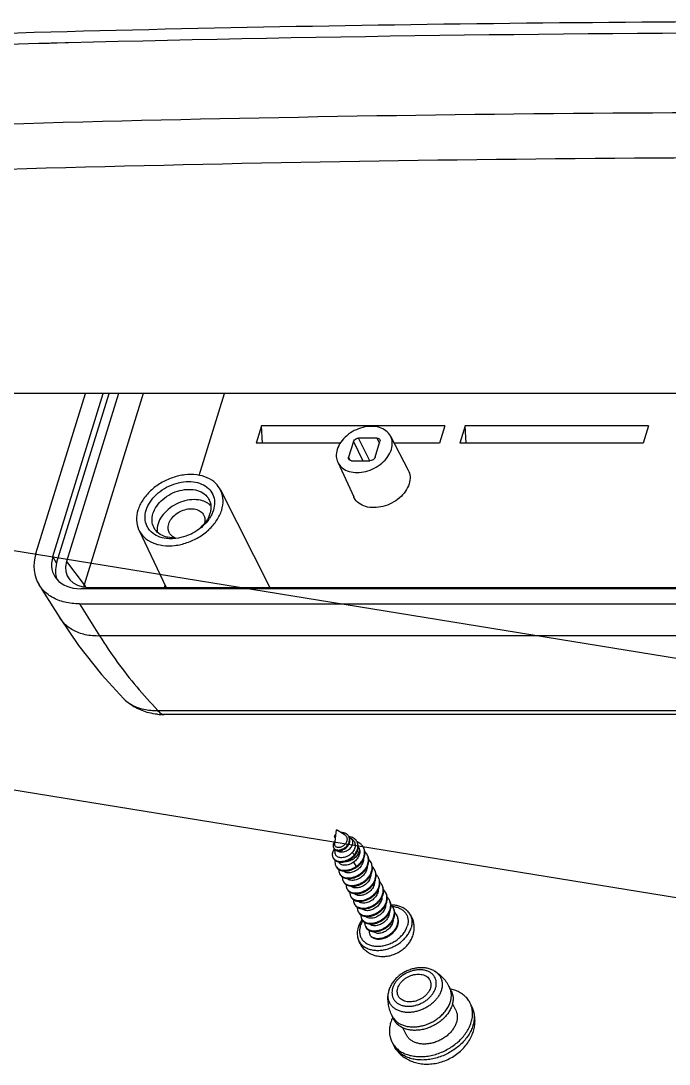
# Model space of a CAD drawing. Extents: x 3002 to 3805, y -1490 to -963.
# Drawn here: x 3060.1 to 3118.7, y -1490 to -1395.7 of the extents above; entities that cross this region are included whole.
import ezdxf

# ---------------------------------------------------------------- set-up
doc = ezdxf.new("R2010")
doc.units = 0
doc.header["$LTSCALE"] = 30.734
doc.layers.get('0').update_dxf_attribs({"linetype": 'CONTINUOUS'})
doc.layers.add('3_ALL_AXES', color=7, linetype='CONTINUOUS')
doc.layers.add('6', color=7, linetype='CONTINUOUS')
doc.layers.add('dim', color=3, linetype='CONTINUOUS', lineweight=9)
doc.styles.get("Standard").update_dxf_attribs({"font": 'txt', "width": 0.8})
doc.dimstyles.get("Standard").update_dxf_attribs({"dimtxt": 0.15625, "dimasz": 0.1875, "dimexe": 0.18, "dimexo": 0.0625, "dimgap": 0.09, "dimtad": 0, "dimtih": 1, "dimtoh": 1, "dimdsep": 46, "dimtxsty": 'Standard', "dimcen": 0.09, "dimadec": 0, "dimazin": 0, "dimtp": 0.01, "dimtm": 0.01, "dimtfac": 1, "dimtofl": 0, "dimtmove": 0, "dimatfit": 3, "dimfxl": 1, "dimtolj": 1, "dimarcsym": 0})

msp = doc.modelspace()

# ---------------------------------------------------------------- linework, layer by layer
at = {"color": 7, "linetype": 'Continuous'}
for p, q in [((3062.766, -1397.715), (3062.631, -1397.719)), ((3063.346, -1397.7), (3062.766, -1397.715)), ((3064.073, -1397.681), (3063.346, -1397.7)), ((3064.385, -1397.673), (3064.073, -1397.681)), ((3229.57, -1429.357), (3056.029, -1429.357)), ((3088.56, -1469.332), (3088.415, -1469.402)), ((3088.415, -1469.402), (3088.449, -1469.472)), ((3088.449, -1469.472), (3088.538, -1469.501)), ((3089.771, -1469.484), (3089.736, -1469.414)), ((3088.339, -1470.404), (3088.374, -1470.474)), ((3090.031, -1470.863), (3090.231, -1471.069)), ((3088.294, -1471.289), (3088.328, -1471.359)), ((3090.163, -1471.734), (3090.39, -1472.12)), ((3090.231, -1471.069), (3090.265, -1471.139)), ((3088.543, -1472.049), (3088.578, -1472.119)), ((3088.879, -1472.733), (3088.913, -1472.803)), ((3090.39, -1472.12), (3090.425, -1472.19)), ((3089.215, -1473.417), (3089.249, -1473.487)), ((3089.55, -1474.1), (3089.584, -1474.17)), ((3089.886, -1474.784), (3089.92, -1474.854)), ((3090.221, -1475.468), (3090.255, -1475.538)), ((3090.557, -1476.152), (3090.591, -1476.222)), ((3090.892, -1476.835), (3090.927, -1476.905)), ((3091.228, -1477.519), (3091.262, -1477.589)), ((3099.004, -1483.378), (3098.852, -1483.068)), ((3099.408, -1485.109), (3099.107, -1484.496)), ((3100.876, -1484.831), (3100.732, -1484.517)), ((3093.798, -1485.934), (3093.645, -1485.623)), ((3094.919, -1487.311), (3094.621, -1486.705)), ((3093.801, -1488.303), (3093.641, -1487.996))]:
    msp.add_line(p, q, dxfattribs=at)
for centre, radius, start, end in [((3135.219, -4166.417), 2769.649, 89.983931, 91.465504), ((3133.714, -4100.567), 2703.782, 91.506493, 91.821895), ((3089.547, -1470.669), 1.286, 81.49501, 81.99094), ((3089.222, -1469.666), 0.573, 19.48513, 26.14623), ((3089.549, -1470.661), 1.277, 80.83077, 81.49519), ((3089.211, -1469.671), 0.585, 18.45919, 19.51208), ((3089.572, -1470.018), 0.561, 57.09451, 59.69395), ((3089.997, -1471.125), 1.329, 68.81039, 69.00514), ((3089.998, -1471.122), 1.326, 68.63693, 68.81038), ((3089.749, -1470.251), 0.811, 20.63259, 26.12429), ((3090.007, -1471.099), 1.301, 65.90739, 68.64498), ((3090.086, -1470.607), 0.58, 18.43051, 26.1056), ((3090.202, -1470.824), 0.96, 21.48565, 26.12378), ((3088.786, -1471.048), 0.548, 206.09182, 214.10364), ((3090.532, -1471.497), 0.972, 21.53967, 26.11604), ((3090.879, -1472.176), 0.959, 21.52962, 26.14331), ((3089.097, -1471.778), 0.616, 206.09832, 212.48306), ((3089.092, -1471.781), 0.611, 212.49552, 213.24659), ((3089.426, -1472.465), 0.609, 206.11107, 213.34394), ((3091.211, -1472.862), 0.964, 21.90747, 26.15873), ((3091.215, -1472.86), 0.958, 21.55709, 21.90292), ((3089.774, -1473.142), 0.623, 206.19793, 213.32084), ((3091.538, -1473.549), 0.972, 21.54799, 26.13218), ((3091.875, -1474.232), 0.971, 21.53694, 26.11561), ((3090.11, -1473.825), 0.624, 206.15457, 213.29583), ((3090.107, -1473.827), 0.62, 213.29703, 216.12524), ((3090.437, -1474.514), 0.614, 206.09124, 211.49099), ((3092.222, -1474.911), 0.958, 21.53793, 26.15078), ((3090.435, -1474.515), 0.611, 211.50316, 213.258), ((3090.769, -1475.199), 0.61, 206.12708, 213.35902), ((3092.552, -1475.597), 0.965, 21.48269, 26.1573), ((3091.118, -1475.875), 0.626, 206.20115, 213.30043), ((3091.152, -1475.946), 0.625, 206.19911, 212.68503), ((3091.121, -1475.874), 0.629, 213.28846, 219.73295), ((3091.156, -1475.943), 0.629, 212.67436, 219.73248), ((3091.141, -1475.856), 0.655, 219.7811, 226.10243), ((3092.881, -1476.284), 0.972, 21.54798, 26.1343), ((3093.216, -1476.967), 0.972, 21.54022, 26.11648), ((3091.452, -1476.561), 0.624, 206.15264, 213.29651), ((3091.449, -1476.563), 0.62, 213.2982, 216.00523), ((3091.781, -1477.248), 0.615, 206.09652, 212.24044), ((3091.777, -1477.251), 0.611, 212.25273, 213.24929), ((3096.655, -1482.944), 1.607, 53.03854, 58.98865), ((3098.846, -1485.383), 2.075, 16.58192, 24.67288), ((3099.02, -1485.685), 2.043, 23.25342, 24.69326), ((3095.016, -1484.949), 1.528, 206.17754, 218.89544), ((3095.481, -1487.034), 2.077, 207.59918, 215.69091), ((3095.488, -1487.029), 2.085, 215.68418, 216.07129), ((3095.629, -1487.348), 2.062, 207.5937, 210.33997)]:
    msp.add_arc(centre, radius, start, end, dxfattribs=at)
for points, start_tangent, end_tangent in [([(3047.964, -1397.104), (3095.336, -1396.008), (3143.133, -1395.726), (3191.325, -1396.257)], (0.999493, 0.031839), (0.999812, -0.01938)), ([(3047.943, -1405.328), (3104.673, -1404.089), (3161.977, -1404.089), (3219.799, -1405.328)], (0.999458, 0.032909), (0.999488, -0.031981)), ([(3219.816, -1409.44), (3162.076, -1408.202), (3104.856, -1408.202), (3048.209, -1409.44)], (-0.999488, 0.031983), (-0.999458, -0.032912)), ([(3089.736, -1469.414), (3089.673, -1469.313), (3089.579, -1469.218), (3089.467, -1469.143), (3089.34, -1469.092), (3089.204, -1469.063), (3089.066, -1469.055), (3089.042, -1469.056)], (-0.440714, 0.897647), (-0.998747, -0.05004)), ([(3088.494, -1469.819), (3088.428, -1469.9), (3088.348, -1470.039), (3088.308, -1470.176), (3088.308, -1470.304), (3088.339, -1470.404)], (-0.669872, -0.742477), (0.439771, -0.89811)), ([(3088.381, -1470.469), (3088.419, -1470.509), (3088.522, -1470.577), (3088.65, -1470.617), (3088.796, -1470.627), (3088.953, -1470.608), (3089.113, -1470.56), (3089.269, -1470.485), (3089.414, -1470.386), (3089.543, -1470.267), (3089.649, -1470.133), (3089.728, -1469.99), (3089.778, -1469.842), (3089.796, -1469.695), (3089.784, -1469.555), (3089.766, -1469.485)], (0.629206, -0.777239), (-0.316635, 0.948547)), ([(3088.575, -1469.212), (3088.508, -1469.268), (3088.45, -1469.335), (3088.415, -1469.402)], (-0.811706, -0.584067), (-0.349378, -0.936982)), ([(3088.433, -1470.559), (3088.453, -1470.579), (3088.556, -1470.647), (3088.684, -1470.687), (3088.83, -1470.697), (3088.987, -1470.678), (3089.147, -1470.63), (3089.303, -1470.555), (3089.449, -1470.456), (3089.577, -1470.337), (3089.683, -1470.203), (3089.762, -1470.06), (3089.812, -1469.912), (3089.831, -1469.765), (3089.818, -1469.625), (3089.776, -1469.496), (3089.771, -1469.484)], (0.68549, -0.728082), (-0.440714, 0.897647)), ([(3089.573, -1469.672), (3089.554, -1469.805), (3089.502, -1469.939), (3089.423, -1470.065), (3089.323, -1470.175), (3089.204, -1470.269), (3089.072, -1470.341), (3088.939, -1470.386), (3088.811, -1470.404), (3088.694, -1470.394), (3088.594, -1470.358), (3088.519, -1470.298), (3088.472, -1470.217), (3088.459, -1470.121), (3088.462, -1470.09)], (-0.032291, -0.999479), (0.129191, 0.99162)), ([(3088.622, -1470.672), (3088.673, -1470.707), (3088.816, -1470.771), (3088.981, -1470.803), (3089.161, -1470.801), (3089.346, -1470.765), (3089.528, -1470.697), (3089.696, -1470.6), (3089.844, -1470.48), (3089.962, -1470.342), (3090.046, -1470.193), (3090.092, -1470.041), (3090.096, -1469.893), (3090.06, -1469.756), (3089.983, -1469.637)], (0.788293, -0.6153), (-0.661343, 0.750083)), ([(3089.325, -1469.223), (3089.376, -1469.257), (3089.461, -1469.337), (3089.525, -1469.436), (3089.563, -1469.55), (3089.573, -1469.672)], (0.863194, -0.504872), (-0.032291, -0.999479)), ([(3090.478, -1469.894), (3090.441, -1469.826), (3090.315, -1469.67), (3090.154, -1469.545), (3089.963, -1469.454), (3089.752, -1469.4)], (-0.440366, 0.897818), (-0.987221, 0.159358)), ([(3089.983, -1469.637), (3089.877, -1469.547)], (-0.661343, 0.750083), (-0.839536, 0.543303)), ([(3090.023, -1469.644), (3090.085, -1469.696), (3090.195, -1469.827), (3090.269, -1469.981), (3090.302, -1470.152), (3090.294, -1470.333), (3090.244, -1470.516), (3090.155, -1470.696), (3090.031, -1470.863)], (0.80166, -0.59778), (-0.660444, -0.750875)), ([(3090.231, -1471.069), (3090.381, -1470.864), (3090.488, -1470.648), (3090.549, -1470.428), (3090.561, -1470.212), (3090.524, -1470.009), (3090.508, -1469.965)], (0.655401, 0.755281), (-0.352403, 0.935848)), ([(3090.596, -1470.352), (3090.595, -1470.282), (3090.558, -1470.079), (3090.512, -1469.964)], (0.015333, 0.999882), (-0.440366, 0.897818)), ([(3091.064, -1470.401), (3091.026, -1470.331), (3090.884, -1470.148), (3090.699, -1469.998), (3090.538, -1469.911)], (-0.440344, 0.897829), (-0.912828, 0.408345)), ([(3088.409, -1470.526), (3088.364, -1470.596), (3088.276, -1470.789), (3088.237, -1470.979), (3088.248, -1471.157), (3088.294, -1471.289)], (-0.56533, -0.824865), (0.439895, -0.898049)), ([(3088.339, -1470.404), (3088.346, -1470.417), (3088.381, -1470.469)], (0.439771, -0.89811), (0.629206, -0.777239)), ([(3088.374, -1470.474), (3088.38, -1470.487), (3088.433, -1470.559)], (0.439771, -0.89811), (0.68549, -0.728082)), ([(3090.031, -1470.863), (3089.875, -1471.013), (3089.696, -1471.14), (3089.501, -1471.237), (3089.304, -1471.299), (3089.11, -1471.326), (3088.927, -1471.316), (3088.766, -1471.269), (3088.638, -1471.191), (3088.546, -1471.085), (3088.503, -1470.984)], (-0.660444, -0.750875), (-0.273157, 0.961969)), ([(3090.636, -1470.424), (3090.646, -1470.457), (3090.667, -1470.623), (3090.644, -1470.798), (3090.577, -1470.975), (3090.47, -1471.146), (3090.326, -1471.304), (3090.153, -1471.443), (3089.957, -1471.555), (3089.747, -1471.637), (3089.532, -1471.686), (3089.32, -1471.698), (3089.3, -1471.697)], (0.316216, -0.948687), (-0.998956, 0.045679)), ([(3090.641, -1470.422), (3090.678, -1470.51), (3090.716, -1470.688), (3090.714, -1470.875), (3090.671, -1471.065), (3090.591, -1471.253), (3090.476, -1471.431), (3090.331, -1471.593), (3090.163, -1471.734)], (0.440501, -0.897752), (-0.810262, -0.586067)), ([(3090.265, -1471.139), (3090.415, -1470.934), (3090.523, -1470.718), (3090.583, -1470.497), (3090.596, -1470.352)], (0.655401, 0.755281), (0.015333, 0.999882)), ([(3090.39, -1472.12), (3090.618, -1471.941), (3090.816, -1471.733), (3090.974, -1471.504), (3091.087, -1471.262), (3091.151, -1471.015), (3091.162, -1470.772), (3091.12, -1470.542), (3091.095, -1470.472)], (0.826793, 0.562507), (-0.36629, 0.930501)), ([(3090.425, -1472.19), (3090.653, -1472.01), (3090.85, -1471.803), (3091.008, -1471.574), (3091.122, -1471.332), (3091.185, -1471.085), (3091.196, -1470.842), (3091.154, -1470.612), (3091.098, -1470.471)], (0.826793, 0.562507), (-0.440344, 0.897829)), ([(3091.404, -1471.069), (3091.379, -1471.021), (3091.237, -1470.828), (3091.19, -1470.781)], (-0.440255, 0.897873), (-0.731118, 0.682251)), ([(3088.328, -1471.359), (3088.343, -1471.387), (3088.448, -1471.521), (3088.594, -1471.625), (3088.774, -1471.694), (3088.835, -1471.707)], (0.439895, -0.898049), (0.982629, -0.18558)), ([(3088.332, -1471.355), (3088.414, -1471.451), (3088.56, -1471.555), (3088.74, -1471.624), (3088.946, -1471.654), (3089.17, -1471.646), (3089.402, -1471.598), (3089.633, -1471.512), (3089.853, -1471.393), (3090.055, -1471.243), (3090.231, -1471.069)], (0.56025, -0.828324), (0.655401, 0.755281)), ([(3088.505, -1471.563), (3088.479, -1471.74), (3088.501, -1471.935), (3088.543, -1472.049)], (-0.248724, -0.968575), (0.440073, -0.897962)), ([(3090.163, -1471.734), (3089.97, -1471.853), (3089.764, -1471.941), (3089.56, -1471.992), (3089.368, -1472.007), (3089.192, -1471.987), (3089.039, -1471.933), (3088.919, -1471.848), (3088.836, -1471.738), (3088.832, -1471.729)], (-0.810262, -0.586067), (-0.440027, 0.897984)), ([(3088.835, -1471.707), (3088.98, -1471.724), (3089.204, -1471.716), (3089.436, -1471.668), (3089.667, -1471.582), (3089.888, -1471.463), (3090.09, -1471.313), (3090.265, -1471.139)], (0.982629, -0.18558), (0.655401, 0.755281)), ([(3088.913, -1472.803), (3088.922, -1472.819), (3089.036, -1472.973), (3089.198, -1473.093), (3089.4, -1473.175), (3089.635, -1473.213), (3089.892, -1473.206), (3090.162, -1473.154), (3090.433, -1473.056), (3090.694, -1472.917), (3090.935, -1472.741), (3091.146, -1472.534), (3091.318, -1472.303), (3091.444, -1472.056), (3091.519, -1471.803), (3091.539, -1471.551), (3091.504, -1471.311), (3091.439, -1471.139)], (0.44006, -0.897968), (-0.440255, 0.897873)), ([(3088.917, -1472.8), (3089.002, -1472.903), (3089.163, -1473.023), (3089.366, -1473.105), (3089.6, -1473.143), (3089.858, -1473.136), (3090.127, -1473.084), (3090.398, -1472.986), (3090.66, -1472.847), (3090.901, -1472.671), (3091.112, -1472.464), (3091.284, -1472.233), (3091.41, -1471.986), (3091.485, -1471.733), (3091.505, -1471.482), (3091.469, -1471.241), (3091.436, -1471.14)], (0.549068, -0.835778), (-0.367202, 0.930141)), ([(3091.032, -1471.652), (3090.967, -1471.852), (3090.859, -1472.047), (3090.715, -1472.227), (3090.543, -1472.384), (3090.351, -1472.512), (3090.147, -1472.607), (3089.939, -1472.668), (3089.739, -1472.691), (3089.554, -1472.676), (3089.395, -1472.626), (3089.268, -1472.544), (3089.245, -1472.522)], (-0.21425, -0.976779), (-0.698091, 0.716009)), ([(3089.249, -1473.487), (3089.336, -1473.619), (3089.486, -1473.749), (3089.679, -1473.841), (3089.906, -1473.891), (3090.158, -1473.896), (3090.426, -1473.856), (3090.697, -1473.77), (3090.962, -1473.642), (3091.209, -1473.475), (3091.429, -1473.275), (3091.612, -1473.05), (3091.751, -1472.806), (3091.84, -1472.554), (3091.875, -1472.301), (3091.854, -1472.057), (3091.778, -1471.831), (3091.774, -1471.823)], (0.441194, -0.897412), (-0.440636, 0.897686)), ([(3089.253, -1473.484), (3089.302, -1473.549), (3089.452, -1473.679), (3089.644, -1473.771), (3089.871, -1473.821), (3090.124, -1473.826), (3090.391, -1473.786), (3090.663, -1473.7), (3090.928, -1473.572), (3091.175, -1473.405), (3091.395, -1473.205), (3091.578, -1472.98), (3091.717, -1472.736), (3091.806, -1472.484), (3091.841, -1472.231), (3091.82, -1471.987), (3091.771, -1471.824)], (0.549105, -0.835753), (-0.367215, 0.930136)), ([(3091.054, -1471.483), (3091.032, -1471.652)], (-0.034255, -0.999413), (-0.21425, -0.976779)), ([(3091.74, -1471.753), (3091.615, -1471.56), (3091.533, -1471.473)], (-0.440636, 0.897686), (-0.723663, 0.690154)), ([(3088.578, -1472.119), (3088.611, -1472.179), (3088.739, -1472.324), (3088.912, -1472.435), (3089.124, -1472.505), (3089.365, -1472.532), (3089.627, -1472.513), (3089.898, -1472.448), (3090.168, -1472.34), (3090.425, -1472.19)], (0.440073, -0.897962), (0.826793, 0.562507)), ([(3088.581, -1472.116), (3088.704, -1472.254), (3088.878, -1472.365), (3089.089, -1472.435), (3089.331, -1472.462), (3089.593, -1472.443), (3089.864, -1472.379), (3090.133, -1472.27), (3090.39, -1472.12)], (0.548237, -0.836323), (0.826793, 0.562507)), ([(3088.818, -1472.375), (3088.825, -1472.569), (3088.879, -1472.733)], (-0.094292, -0.995545), (0.44006, -0.897968)), ([(3091.368, -1472.335), (3091.302, -1472.536), (3091.196, -1472.729), (3091.056, -1472.906), (3090.887, -1473.061), (3090.695, -1473.191), (3090.489, -1473.289), (3090.284, -1473.35), (3090.085, -1473.374), (3089.898, -1473.362), (3089.734, -1473.312), (3089.605, -1473.229), (3089.583, -1473.208)], (-0.21425, -0.976779), (-0.703091, 0.7111)), ([(3090.391, -1474.513), (3090.655, -1474.485), (3090.927, -1474.411), (3091.195, -1474.293), (3091.448, -1474.136), (3091.676, -1473.944), (3091.869, -1473.725), (3092.02, -1473.486), (3092.123, -1473.235), (3092.172, -1472.981), (3092.166, -1472.734), (3092.107, -1472.508)], (0.999774, 0.021279), (-0.367429, 0.930052)), ([(3090.425, -1474.583), (3090.69, -1474.555), (3090.961, -1474.481), (3091.229, -1474.363), (3091.482, -1474.206), (3091.71, -1474.014), (3091.903, -1473.795), (3092.055, -1473.556), (3092.157, -1473.305), (3092.207, -1473.051), (3092.201, -1472.804), (3092.139, -1472.572), (3092.11, -1472.507)], (0.999774, 0.021279), (-0.440797, 0.897607)), ([(3091.389, -1472.17), (3091.368, -1472.335)], (-0.037738, -0.999288), (-0.21425, -0.976779)), ([(3091.725, -1472.859), (3091.704, -1473.019)], (-0.044072, -0.999028), (-0.21425, -0.976779)), ([(3092.075, -1472.437), (3091.989, -1472.294), (3091.866, -1472.154)], (-0.440797, 0.897607), (-0.725903, 0.687797)), ([(3092.411, -1473.121), (3092.36, -1473.03), (3092.208, -1472.844), (3092.202, -1472.838)], (-0.440446, 0.897779), (-0.725697, 0.688014)), ([(3089.153, -1473.064), (3089.153, -1473.202), (3089.201, -1473.388), (3089.215, -1473.417)], (-0.08837, -0.996088), (0.441194, -0.897412)), ([(3089.488, -1473.752), (3089.486, -1473.833), (3089.519, -1474.024), (3089.55, -1474.1)], (-0.08249, -0.996592), (0.440788, -0.897611)), ([(3089.92, -1474.854), (3089.948, -1474.905), (3090.072, -1475.052), (3090.243, -1475.165), (3090.453, -1475.238), (3090.693, -1475.267), (3090.954, -1475.251), (3091.225, -1475.188), (3091.495, -1475.082), (3091.753, -1474.935), (3091.988, -1474.752), (3092.192, -1474.539), (3092.355, -1474.304), (3092.471, -1474.055), (3092.534, -1473.801), (3092.543, -1473.552), (3092.496, -1473.315), (3092.445, -1473.191)], (0.439942, -0.898026), (-0.440446, 0.897779)), ([(3089.924, -1474.851), (3090.038, -1474.982), (3090.209, -1475.095), (3090.419, -1475.168), (3090.659, -1475.197), (3090.92, -1475.181), (3091.191, -1475.118), (3091.46, -1475.012), (3091.718, -1474.865), (3091.954, -1474.682), (3092.157, -1474.469), (3092.32, -1474.234), (3092.436, -1473.985), (3092.5, -1473.731), (3092.509, -1473.482), (3092.462, -1473.245), (3092.442, -1473.192)], (0.548379, -0.83623), (-0.367272, 0.930113)), ([(3092.039, -1473.703), (3091.973, -1473.905), (3091.862, -1474.103), (3091.716, -1474.285), (3091.544, -1474.44), (3091.352, -1474.566), (3091.145, -1474.662), (3090.936, -1474.721), (3090.737, -1474.742), (3090.555, -1474.727), (3090.397, -1474.675), (3090.27, -1474.591), (3090.252, -1474.574)], (-0.21425, -0.976779), (-0.699033, 0.715089)), ([(3091.704, -1473.019), (3091.639, -1473.216), (3091.535, -1473.408), (3091.396, -1473.585), (3091.232, -1473.737), (3091.045, -1473.866), (3090.843, -1473.966), (3090.637, -1474.03), (3090.442, -1474.057)], (-0.21425, -0.976779), (-0.998624, -0.052441)), ([(3092.06, -1473.554), (3092.039, -1473.703)], (-0.057089, -0.998369), (-0.21425, -0.976779)), ([(3092.747, -1473.804), (3092.728, -1473.768), (3092.588, -1473.573), (3092.543, -1473.527)], (-0.440265, 0.897868), (-0.721107, 0.692824)), ([(3089.584, -1474.17), (3089.64, -1474.263), (3089.778, -1474.402), (3089.96, -1474.504), (3090.178, -1474.566), (3090.425, -1474.583)], (0.440788, -0.897611), (0.999774, 0.021279)), ([(3089.606, -1474.193), (3089.743, -1474.332), (3089.925, -1474.434), (3090.144, -1474.496), (3090.391, -1474.513)], (0.589573, -0.807715), (0.999774, 0.021279)), ([(3089.824, -1474.43), (3089.822, -1474.464), (3089.84, -1474.659), (3089.886, -1474.784)], (-0.090547, -0.995892), (0.439942, -0.898026)), ([(3090.442, -1474.057), (3090.273, -1474.051), (3090.12, -1474.016), (3089.991, -1473.952), (3089.921, -1473.894)], (-0.998624, -0.052441), (-0.709771, 0.704433)), ([(3090.259, -1475.535), (3090.336, -1475.63), (3090.495, -1475.753), (3090.696, -1475.836), (3090.929, -1475.877), (3091.185, -1475.873), (3091.454, -1475.823), (3091.725, -1475.728), (3091.988, -1475.591), (3092.23, -1475.417), (3092.443, -1475.212), (3092.617, -1474.982), (3092.746, -1474.736), (3092.824, -1474.482), (3092.847, -1474.231), (3092.815, -1473.99), (3092.778, -1473.875)], (0.549166, -0.835713), (-0.367174, 0.930152)), ([(3092.375, -1474.387), (3092.309, -1474.587), (3092.203, -1474.78), (3092.059, -1474.96), (3091.889, -1475.116), (3091.696, -1475.245), (3091.492, -1475.341), (3091.286, -1475.402), (3091.086, -1475.426), (3090.9, -1475.412), (3090.739, -1475.362), (3090.612, -1475.28), (3090.587, -1475.257)], (-0.21425, -0.976779), (-0.698747, 0.715369)), ([(3090.672, -1476.346), (3090.819, -1476.477), (3091.009, -1476.572), (3091.234, -1476.625), (3091.485, -1476.632), (3091.752, -1476.594), (3092.024, -1476.511), (3092.29, -1476.385), (3092.538, -1476.22), (3092.76, -1476.022), (3092.945, -1475.798), (3093.087, -1475.555), (3093.179, -1475.303), (3093.217, -1475.05), (3093.199, -1474.806), (3093.126, -1474.578), (3093.116, -1474.558)], (0.639289, -0.768966), (-0.440743, 0.897633)), ([(3090.687, -1476.329), (3090.784, -1476.408), (3090.975, -1476.502), (3091.2, -1476.555), (3091.451, -1476.562), (3091.718, -1476.524), (3091.99, -1476.441), (3092.255, -1476.315), (3092.504, -1476.15), (3092.726, -1475.952), (3092.911, -1475.728), (3093.052, -1475.485), (3093.144, -1475.233), (3093.182, -1474.98), (3093.165, -1474.736), (3093.113, -1474.559)], (0.720092, -0.693878), (-0.367293, 0.930105)), ([(3090.899, -1475.941), (3090.963, -1475.947), (3091.219, -1475.943), (3091.489, -1475.893), (3091.76, -1475.798), (3092.022, -1475.661), (3092.264, -1475.487), (3092.477, -1475.281), (3092.652, -1475.052), (3092.78, -1474.806), (3092.858, -1474.552), (3092.882, -1474.301), (3092.849, -1474.06), (3092.781, -1473.874)], (0.991972, -0.126456), (-0.440265, 0.897868)), ([(3092.396, -1474.223), (3092.375, -1474.387)], (-0.040207, -0.999191), (-0.21425, -0.976779)), ([(3093.082, -1474.488), (3092.966, -1474.306), (3092.875, -1474.207)], (-0.440743, 0.897633), (-0.724235, 0.689553)), ([(3090.16, -1475.111), (3090.165, -1475.293), (3090.221, -1475.468)], (-0.093304, -0.995638), (0.440306, -0.897848)), ([(3090.255, -1475.538), (3090.259, -1475.545), (3090.37, -1475.7), (3090.53, -1475.822), (3090.73, -1475.906), (3090.899, -1475.941)], (0.440306, -0.897848), (0.991972, -0.126456)), ([(3092.71, -1475.07), (3092.649, -1475.261), (3092.549, -1475.447), (3092.419, -1475.618), (3092.263, -1475.769), (3092.084, -1475.898), (3091.889, -1476), (3091.69, -1476.07), (3091.499, -1476.105), (3091.315, -1476.107), (3091.148, -1476.074), (3091.008, -1476.009), (3090.926, -1475.944)], (-0.21425, -0.976779), (-0.706582, 0.707631)), ([(3090.927, -1476.905), (3090.992, -1477.01), (3091.132, -1477.146), (3091.316, -1477.245), (3091.536, -1477.304), (3091.783, -1477.318), (3092.048, -1477.287), (3092.318, -1477.211), (3092.584, -1477.091), (3092.835, -1476.933), (3093.061, -1476.741), (3093.252, -1476.521), (3093.401, -1476.282), (3093.502, -1476.032), (3093.549, -1475.78), (3093.542, -1475.534), (3093.48, -1475.304), (3093.452, -1475.242)], (0.441034, -0.89749), (-0.440804, 0.897604)), ([(3090.947, -1476.927), (3091.084, -1477.066), (3091.265, -1477.169), (3091.484, -1477.231), (3091.73, -1477.248), (3091.993, -1477.221), (3092.265, -1477.147), (3092.532, -1477.031), (3092.785, -1476.875), (3093.013, -1476.684), (3093.207, -1476.465), (3093.359, -1476.227), (3093.463, -1475.976), (3093.514, -1475.723), (3093.509, -1475.476), (3093.449, -1475.244)], (0.587879, -0.808949), (-0.366139, 0.93056)), ([(3092.732, -1474.905), (3092.71, -1475.07)], (-0.038363, -0.999264), (-0.21425, -0.976779)), ([(3093.067, -1475.596), (3093.046, -1475.754)], (-0.046413, -0.998922), (-0.21425, -0.976779)), ([(3093.418, -1475.172), (3093.336, -1475.035), (3093.208, -1474.889)], (-0.440769, 0.897621), (-0.72593, 0.687768)), ([(3093.753, -1475.856), (3093.7, -1475.761), (3093.547, -1475.576), (3093.544, -1475.572)], (-0.440474, 0.897765), (-0.72626, 0.68742)), ([(3090.495, -1475.8), (3090.495, -1475.926), (3090.539, -1476.113), (3090.557, -1476.152)], (-0.086619, -0.996242), (0.44131, -0.897355)), ([(3090.83, -1476.486), (3090.828, -1476.567), (3090.861, -1476.758), (3090.892, -1476.835)], (-0.084302, -0.99644), (0.440765, -0.897622)), ([(3093.046, -1475.754), (3092.979, -1475.956), (3092.87, -1476.153), (3092.725, -1476.334), (3092.554, -1476.488), (3092.36, -1476.617), (3092.151, -1476.714), (3091.941, -1476.773), (3091.744, -1476.794), (3091.561, -1476.778), (3091.401, -1476.726), (3091.275, -1476.641), (3091.261, -1476.627)], (-0.21425, -0.976779), (-0.704486, 0.709718)), ([(3091.262, -1477.589), (3091.313, -1477.674), (3091.447, -1477.814), (3091.626, -1477.918), (3091.842, -1477.982), (3092.086, -1478.002), (3092.349, -1477.977), (3092.619, -1477.907), (3092.886, -1477.793), (3093.14, -1477.639), (3093.369, -1477.451), (3093.565, -1477.235), (3093.72, -1476.998), (3093.827, -1476.748), (3093.882, -1476.496), (3093.882, -1476.249), (3093.826, -1476.016), (3093.788, -1475.926)], (0.440625, -0.897691), (-0.440669, 0.897669)), ([(3091.266, -1477.586), (3091.386, -1477.723), (3091.559, -1477.834), (3091.77, -1477.905), (3092.01, -1477.932), (3092.271, -1477.914), (3092.542, -1477.851), (3092.811, -1477.743), (3093.068, -1477.595), (3093.302, -1477.411), (3093.505, -1477.198), (3093.666, -1476.963), (3093.781, -1476.714), (3093.843, -1476.461), (3093.851, -1476.212), (3093.802, -1475.976), (3093.785, -1475.927)], (0.548272, -0.8363), (-0.367266, 0.930116)), ([(3093.381, -1476.438), (3093.315, -1476.639), (3093.206, -1476.836), (3093.061, -1477.017), (3092.889, -1477.173), (3092.697, -1477.3), (3092.491, -1477.396), (3092.283, -1477.455), (3092.083, -1477.477), (3091.9, -1477.462), (3091.741, -1477.411), (3091.614, -1477.328), (3091.595, -1477.31)], (-0.21425, -0.976779), (-0.701023, 0.713139)), ([(3091.691, -1478.378), (3091.854, -1478.497), (3092.057, -1478.577), (3092.292, -1478.614), (3092.55, -1478.606), (3092.819, -1478.552), (3093.089, -1478.454), (3093.35, -1478.314), (3093.59, -1478.137), (3093.8, -1477.93), (3093.971, -1477.699), (3094.096, -1477.452), (3094.17, -1477.199), (3094.189, -1476.948), (3094.153, -1476.709), (3094.12, -1476.61)], (0.716383, -0.697707), (-0.367207, 0.930139)), ([(3092.389, -1478.686), (3092.65, -1478.667), (3092.92, -1478.602), (3093.188, -1478.493), (3093.444, -1478.345), (3093.677, -1478.16), (3093.878, -1477.947), (3094.038, -1477.713), (3094.152, -1477.464), (3094.213, -1477.212), (3094.22, -1476.963), (3094.172, -1476.728), (3094.123, -1476.609)], (0.999914, -0.01309), (-0.440481, 0.897762)), ([(3093.402, -1476.288), (3093.381, -1476.438)], (-0.055829, -0.99844), (-0.21425, -0.976779)), ([(3094.089, -1476.539), (3094.062, -1476.489), (3093.92, -1476.297), (3093.885, -1476.262)], (-0.440259, 0.897871), (-0.721267, 0.692657)), ([(3091.166, -1477.166), (3091.163, -1477.208), (3091.185, -1477.403), (3091.228, -1477.519)], (-0.088703, -0.996058), (0.440041, -0.897978)), ([(3093.717, -1477.122), (3093.651, -1477.322), (3093.545, -1477.515), (3093.404, -1477.693), (3093.234, -1477.849), (3093.042, -1477.978), (3092.837, -1478.075), (3092.632, -1478.136), (3092.432, -1478.161), (3092.245, -1478.148), (3092.083, -1478.098), (3091.955, -1478.017), (3091.93, -1477.993)], (-0.21425, -0.976779), (-0.699757, 0.714381)), ([(3093.738, -1476.966), (3093.717, -1477.122)], (-0.048528, -0.998822), (-0.21425, -0.976779)), ([(3091.691, -1478.378), (3091.621, -1478.19), (3091.601, -1477.992), (3091.607, -1477.91)], (-0.470575, 0.88236), (0.122053, 0.992524)), ([(3091.691, -1478.378), (3091.745, -1478.43), (3091.805, -1478.478), (3091.87, -1478.522), (3091.945, -1478.563), (3092.03, -1478.602), (3092.13, -1478.637), (3092.248, -1478.666), (3092.389, -1478.686)], (0.690235, -0.723585), (0.995602, -0.093679)), ([(3097.483, -1481.567), (3097.174, -1481.416), (3096.827, -1481.314), (3096.451, -1481.266), (3096.058, -1481.272), (3095.662, -1481.332), (3095.269, -1481.444), (3094.891, -1481.603), (3094.535, -1481.807), (3094.21, -1482.049), (3093.924, -1482.325), (3093.683, -1482.629), (3093.496, -1482.951), (3093.366, -1483.285)], (-0.856533, 0.516092), (-0.286047, -0.958216)), ([(3097.584, -1483.087), (3097.639, -1482.816), (3097.639, -1482.552), (3097.585, -1482.303), (3097.477, -1482.077), (3097.319, -1481.877), (3097.114, -1481.71), (3096.868, -1481.583), (3096.59, -1481.497), (3096.287, -1481.455), (3095.966, -1481.458), (3095.636, -1481.505), (3095.307, -1481.596), (3094.987, -1481.728), (3094.683, -1481.897), (3094.406, -1482.099), (3094.163, -1482.327), (3093.959, -1482.578), (3093.8, -1482.844), (3093.692, -1483.117)], (0.286047, 0.958216), (-0.286047, -0.958216)), ([(3094.161, -1483.113), (3094.248, -1482.896), (3094.378, -1482.684), (3094.546, -1482.485), (3094.746, -1482.306), (3094.975, -1482.149), (3095.225, -1482.022), (3095.487, -1481.928), (3095.752, -1481.869), (3096.014, -1481.849), (3096.264, -1481.866), (3096.495, -1481.92), (3096.7, -1482.011), (3096.874, -1482.134), (3097.01, -1482.287), (3097.074, -1482.397)], (0.286047, 0.958216), (0.441332, -0.897344)), ([(3097.483, -1481.567), (3097.894, -1481.857), (3098.265, -1482.208), (3098.588, -1482.614), (3098.852, -1483.068)], (0.856533, -0.516092), (0.440543, -0.897732)), ([(3097.621, -1481.66), (3097.807, -1481.826), (3097.993, -1482.072), (3098.111, -1482.332), (3098.176, -1482.642), (3098.173, -1482.958), (3098.108, -1483.278)], (0.798852, -0.601528), (-0.286047, -0.958216)), ([(3093.692, -1483.117), (3093.638, -1483.388), (3093.638, -1483.652), (3093.692, -1483.901), (3093.799, -1484.127), (3093.958, -1484.327), (3094.163, -1484.494), (3094.408, -1484.621), (3094.686, -1484.707), (3094.99, -1484.749), (3095.311, -1484.746), (3095.64, -1484.699), (3095.969, -1484.608), (3096.29, -1484.476), (3096.593, -1484.307), (3096.871, -1484.105), (3097.113, -1483.877), (3097.317, -1483.626), (3097.476, -1483.361), (3097.584, -1483.087)], (-0.286047, -0.958216), (0.286047, 0.958216)), ([(3094.202, -1483.806), (3094.172, -1483.739), (3094.122, -1483.542), (3094.119, -1483.331), (3094.161, -1483.113)], (-0.440099, 0.897949), (0.286047, 0.958216)), ([(3098.108, -1483.278), (3097.993, -1483.575), (3097.837, -1483.854), (3097.645, -1484.114), (3097.419, -1484.358), (3097.158, -1484.584), (3096.857, -1484.793), (3096.546, -1484.964), (3096.202, -1485.111), (3095.851, -1485.218), (3095.494, -1485.285), (3095.132, -1485.311)], (-0.286047, -0.958216), (-0.999971, -0.007579)), ([(3097.115, -1483.091), (3097.028, -1483.309), (3096.898, -1483.521), (3096.73, -1483.719), (3096.529, -1483.899), (3096.301, -1484.055), (3096.053, -1484.182), (3095.793, -1484.276), (3095.527, -1484.334), (3095.264, -1484.355)], (-0.286047, -0.958216), (-0.999971, -0.007579)), ([(3097.074, -1482.397), (3097.104, -1482.464), (3097.154, -1482.661), (3097.158, -1482.872), (3097.115, -1483.091)], (0.441332, -0.897344), (-0.286047, -0.958216)), ([(3098.926, -1484.325), (3098.996, -1483.99), (3099.008, -1483.676), (3098.966, -1483.385), (3098.873, -1483.114), (3098.852, -1483.068)], (0.286047, 0.958216), (-0.440438, 0.897783)), ([(3100.732, -1484.517), (3100.524, -1484.163), (3100.25, -1483.854), (3099.912, -1483.593), (3099.519, -1483.384), (3099.078, -1483.234), (3098.92, -1483.197)], (-0.417777, 0.90855), (-0.97844, 0.20653)), ([(3093.645, -1485.623), (3093.451, -1485.144), (3093.326, -1484.642), (3093.274, -1484.129), (3093.296, -1483.622)], (-0.440543, 0.897732), (0.115848, 0.993267)), ([(3095.132, -1485.311), (3094.785, -1485.291), (3094.459, -1485.226), (3094.155, -1485.116), (3093.881, -1484.958), (3093.66, -1484.767), (3093.474, -1484.521), (3093.356, -1484.26), (3093.291, -1483.95), (3093.294, -1483.635), (3093.296, -1483.622)], (-0.999971, -0.007579), (0.115869, 0.993264)), ([(3093.366, -1483.285), (3093.335, -1483.397), (3093.312, -1483.51), (3093.296, -1483.622)], (-0.286047, -0.958216), (-0.115848, -0.993267)), ([(3095.264, -1484.355), (3095.013, -1484.338), (3094.781, -1484.283), (3094.575, -1484.193), (3094.402, -1484.069), (3094.266, -1483.916), (3094.202, -1483.806)], (-0.999971, -0.007579), (-0.440099, 0.897949)), ([(3099.004, -1483.378), (3099.094, -1483.606), (3099.157, -1483.934), (3099.151, -1484.28), (3099.078, -1484.636)], (0.440432, -0.897786), (-0.286047, -0.958216)), ([(3095.57, -1486.617), (3095.977, -1486.588), (3096.391, -1486.51), (3096.809, -1486.379), (3097.225, -1486.196), (3097.605, -1485.975), (3097.982, -1485.693), (3098.292, -1485.396), (3098.574, -1485.044), (3098.783, -1484.687), (3098.926, -1484.325)], (0.999971, 0.007579), (0.286047, 0.958216)), ([(3099.078, -1484.636), (3098.939, -1484.992), (3098.737, -1485.339), (3098.478, -1485.67), (3098.168, -1485.975), (3097.815, -1486.248), (3097.426, -1486.482), (3097.013, -1486.671), (3096.584, -1486.81), (3096.15, -1486.896), (3095.723, -1486.928)], (-0.286047, -0.958216), (-0.999971, -0.007579)), ([(3099.408, -1485.109), (3099.485, -1485.305), (3099.539, -1485.587), (3099.535, -1485.886), (3099.471, -1486.193)], (0.440439, -0.897782), (-0.286047, -0.958216)), ([(3100.81, -1486.182), (3100.905, -1485.742), (3100.923, -1485.311), (3100.864, -1484.899), (3100.835, -1484.791)], (0.286047, 0.958216), (-0.285688, 0.958323)), ([(3101.007, -1486.992), (3101.11, -1486.538), (3101.146, -1486.054), (3101.108, -1485.584), (3100.998, -1485.136), (3100.877, -1484.831)], (0.285985, 0.958234), (-0.423911, 0.905704)), ([(3100.897, -1484.878), (3101.009, -1485.213), (3101.067, -1485.625), (3101.049, -1486.054), (3100.955, -1486.493)], (0.394811, -0.918762), (-0.286047, -0.958216)), ([(3093.707, -1485.753), (3093.686, -1485.797), (3093.517, -1486.238)], (-0.436162, -0.899868), (-0.286047, -0.958216)), ([(3095.723, -1486.928), (3095.312, -1486.903), (3094.928, -1486.823), (3094.581, -1486.689), (3094.278, -1486.506), (3094.028, -1486.277), (3093.837, -1486.008), (3093.798, -1485.934)], (-0.999971, -0.007579), (-0.440432, 0.897786)), ([(3093.827, -1485.908), (3093.966, -1486.06), (3094.203, -1486.249), (3094.494, -1486.409), (3094.819, -1486.524), (3095.178, -1486.594), (3095.57, -1486.617)], (0.62748, -0.778632), (0.999971, 0.007579)), ([(3093.517, -1486.238), (3093.423, -1486.678), (3093.404, -1487.109), (3093.463, -1487.521), (3093.597, -1487.906), (3093.641, -1487.996)], (-0.286047, -0.958216), (0.463121, -0.886295)), ([(3093.801, -1488.303), (3093.974, -1488.595), (3094.267, -1488.96), (3094.622, -1489.279), (3095.035, -1489.546), (3095.499, -1489.755), (3096.008, -1489.897), (3096.552, -1489.969), (3097.121, -1489.965), (3097.703, -1489.883), (3098.28, -1489.721), (3098.836, -1489.483), (3099.356, -1489.175), (3099.827, -1488.807), (3100.235, -1488.389), (3100.572, -1487.934), (3100.833, -1487.455), (3101.007, -1486.992)], (0.457029, -0.889452), (0.286097, 0.958201)), ([(3096.24, -1489.304), (3096.769, -1489.269), (3097.306, -1489.171), (3097.839, -1489.013), (3098.359, -1488.798), (3098.854, -1488.53), (3099.314, -1488.215), (3099.731, -1487.86), (3100.096, -1487.471), (3100.402, -1487.056), (3100.641, -1486.624), (3100.81, -1486.182)], (0.999971, 0.007579), (0.286047, 0.958216)), ([(3100.955, -1486.493), (3100.786, -1486.933), (3100.548, -1487.364), (3100.243, -1487.778), (3099.879, -1488.167), (3099.462, -1488.522), (3099.002, -1488.836), (3098.508, -1489.103), (3097.989, -1489.318), (3097.457, -1489.475), (3096.922, -1489.573), (3096.394, -1489.608)], (-0.286047, -0.958216), (-0.999971, -0.007579)), ([(3099.471, -1486.193), (3099.351, -1486.5), (3099.177, -1486.8), (3098.954, -1487.084), (3098.687, -1487.347), (3098.382, -1487.582), (3098.048, -1487.784), (3097.692, -1487.946), (3097.322, -1488.067), (3096.948, -1488.141), (3096.579, -1488.168)], (-0.286047, -0.958216), (-0.999971, -0.007579)), ([(3096.579, -1488.168), (3096.224, -1488.147), (3095.893, -1488.078), (3095.594, -1487.962), (3095.334, -1487.804), (3095.118, -1487.607), (3094.953, -1487.376), (3094.919, -1487.312)], (-0.999971, -0.007579), (-0.440439, 0.897782)), ([(3093.803, -1488.257), (3094.077, -1488.566), (3094.415, -1488.828), (3094.808, -1489.036), (3095.249, -1489.186), (3095.73, -1489.276), (3096.24, -1489.304)], (0.588791, -0.808285), (0.999971, 0.007579)), ([(3096.394, -1489.608), (3095.886, -1489.581), (3095.407, -1489.491), (3094.966, -1489.341), (3094.574, -1489.133), (3094.237, -1488.872), (3093.963, -1488.563), (3093.849, -1488.39)], (-0.999971, -0.007579), (-0.505108, 0.863056))]:
    msp.add_spline(points, degree=3, dxfattribs=dict(at, start_tangent=start_tangent, end_tangent=end_tangent))
at = {"layer": '3_ALL_AXES', "color": 7, "linetype": 'Continuous'}
for p, q in [((3088.462, -1470.09), (3088.627, -1468.815)), ((3089.325, -1469.223), (3088.627, -1468.815)), ((3089.856, -1469.533), (3089.771, -1469.484)), ((3090.641, -1470.422), (3090.607, -1470.352)), ((3088.832, -1471.729), (3088.818, -1471.7))]:
    msp.add_line(p, q, dxfattribs=at)
for centre, radius, start, end in [((3088.953, -1471.077), 1.788, 54.40596, 59.66796), ((3088.925, -1471.116), 1.836, 53.27624, 54.42475), ((3090.376, -1470.453), 1.947, 183.05891, 195.81745), ((3088.807, -1471.236), 2.005, 26.13861, 26.94824), ((3093.134, -1478.524), 2.723, 143.89711, 144.64095)]:
    msp.add_arc(centre, radius, start, end, dxfattribs=at)
for points, start_tangent, end_tangent in [([(3095.057, -1476.168), (3094.806, -1475.956), (3094.506, -1475.788), (3094.161, -1475.67), (3093.785, -1475.608), (3093.571, -1475.597)], (-0.694541, 0.719453), (-0.999966, 0.008235)), ([(3093.667, -1475.72), (3094.017, -1475.78), (3094.345, -1475.9), (3094.624, -1476.076), (3094.844, -1476.3), (3094.998, -1476.567), (3095.081, -1476.865), (3095.089, -1477.186), (3095.023, -1477.518)], (0.996121, -0.087997), (-0.295247, -0.955421)), ([(3095.545, -1478.306), (3095.63, -1477.914), (3095.645, -1477.529), (3095.593, -1477.154), (3095.476, -1476.797), (3095.296, -1476.465), (3095.057, -1476.168)], (0.295247, 0.955421), (-0.694541, 0.719453)), ([(3095.057, -1476.168), (3095.209, -1476.356), (3095.212, -1476.36)], (0.694391, -0.719598), (0.557315, -0.830301)), ([(3095.212, -1476.36), (3095.359, -1476.646), (3095.436, -1476.968), (3095.438, -1477.311), (3095.365, -1477.665)], (0.557315, -0.830301), (-0.295247, -0.955421)), ([(3090.578, -1477.616), (3090.515, -1477.883), (3090.493, -1478.145), (3090.509, -1478.399)], (-0.295247, -0.955421), (0.14412, -0.98956)), ([(3090.914, -1476.948), (3090.716, -1477.276), (3090.578, -1477.616)], (-0.57869, -0.815548), (-0.295247, -0.955421)), ([(3090.773, -1477.518), (3090.707, -1477.85), (3090.715, -1478.171), (3090.798, -1478.469), (3090.952, -1478.735), (3091.172, -1478.96), (3091.451, -1479.135), (3091.779, -1479.256), (3092.146, -1479.317), (3092.538, -1479.317), (3092.942, -1479.256), (3093.345, -1479.135), (3093.733, -1478.96), (3094.092, -1478.735), (3094.411, -1478.469), (3094.678, -1478.171), (3094.884, -1477.85), (3095.023, -1477.518)], (-0.295247, -0.955421), (0.295247, 0.955421)), ([(3090.773, -1477.518), (3090.912, -1477.186), (3091.006, -1477.026)], (0.295247, 0.955421), (0.540128, 0.841583)), ([(3090.509, -1478.399), (3090.599, -1478.772), (3090.754, -1479.122), (3090.975, -1479.443), (3091.256, -1479.722), (3091.583, -1479.946), (3091.983, -1480.122), (3092.402, -1480.222), (3092.864, -1480.25), (3093.319, -1480.201), (3093.766, -1480.08), (3094.184, -1479.895), (3094.567, -1479.652), (3094.899, -1479.364), (3095.181, -1479.032), (3095.392, -1478.684), (3095.545, -1478.306)], (0.14412, -0.98956), (0.295247, 0.955421)), ([(3090.509, -1478.399), (3090.581, -1478.683), (3090.731, -1478.974), (3090.949, -1479.225), (3091.228, -1479.429), (3091.56, -1479.579), (3091.934, -1479.67), (3092.341, -1479.701), (3092.766, -1479.67), (3093.198, -1479.579), (3093.622, -1479.429), (3094.027, -1479.225), (3094.4, -1478.974), (3094.729, -1478.683), (3095.005, -1478.361), (3095.219, -1478.018), (3095.365, -1477.665)], (0.1444, -0.989519), (0.295247, 0.955421))]:
    msp.add_spline(points, degree=3, dxfattribs=dict(at, start_tangent=start_tangent, end_tangent=end_tangent))
at = {"layer": '6', "color": 7, "linetype": 'Continuous'}
for p, q in [((3061.43, -1443.841), (3065.906, -1429.357)), ((3062.958, -1444.111), (3067.518, -1429.357)), ((3063.304, -1444.705), (3068.047, -1429.357)), ((3068.886, -1429.357), (3064.192, -1444.548)), ((3071.135, -1429.357), (3065.79, -1446.656)), ((3076.183, -1436.779), (3078.476, -1429.357)), ((3081.84, -1432.288), (3081.356, -1433.854)), ((3081.911, -1433.854), (3081.84, -1432.288)), ((3098.419, -1432.288), (3081.84, -1432.288)), ((3098.419, -1432.288), (3097.935, -1433.854)), ((3100.262, -1432.288), (3099.777, -1433.854)), ((3100.332, -1433.854), (3100.262, -1432.288)), ((3116.841, -1432.288), (3100.262, -1432.288)), ((3116.841, -1432.288), (3116.357, -1433.854)), ((3093.505, -1433.216), (3095.108, -1436.284)), ((3088.959, -1433.854), (3081.356, -1433.854)), ((3090.151, -1433.715), (3089.715, -1435.125)), ((3090.151, -1433.715), (3090.996, -1435.438)), ((3091.621, -1435.45), (3090.616, -1433.402)), ((3092.274, -1433.402), (3090.616, -1433.402)), ((3092.11, -1435.125), (3092.545, -1433.715)), ((3092.274, -1433.402), (3092.5, -1433.862)), ((3097.935, -1433.854), (3093.838, -1433.854)), ((3116.357, -1433.854), (3099.777, -1433.854)), ((3089.852, -1435.405), (3089.715, -1435.125)), ((3088.725, -1435.562), (3090.171, -1438.707)), ((3089.986, -1435.438), (3091.644, -1435.438)), ((3078.123, -1438.074), (3082.587, -1446.887)), ((3070.739, -1441.698), (3073.205, -1446.887)), ((3063.304, -1444.705), (3062.958, -1444.111)), ((3064.192, -1444.548), (3065.79, -1446.656)), ((3062, -1447.05), (3061.719, -1446.67)), ((3061.97, -1447.069), (3063.597, -1449.65)), ((3239.63, -1447.007), (3065.485, -1447.007)), ((3066.22, -1446.887), (3239.963, -1446.887)), ((3073.059, -1446.887), (3073.116, -1446.701)), ((3065.363, -1448.378), (3067.193, -1451.281)), ((3065.37, -1448.378), (3238.898, -1448.378)), ((3240.252, -1451.281), (3067.193, -1451.281)), ((3069.34, -1456.924), (3069.342, -1456.925)), ((3072.461, -1458.006), (3243.225, -1458.006)), ((3243.799, -1458.393), (3073.035, -1458.393))]:
    msp.add_line(p, q, dxfattribs=at)
msp.add_lwpolyline([(3063.596, -1449.648), (3065.29, -1452.141), (3067.353, -1454.749), (3069.341, -1456.924)], dxfattribs=at)
for centre, radius, start, end in [((3076.067, -1440.752), 1.728, 52.5533, 58.64451), ((3076.121, -1440.681), 1.639, 45.14942, 52.52905), ((3074.302, -1438.787), 3.384, 324.54971, 326.77292), ((3073.117, -1440.538), 1.835, 220.16738, 226.69052), ((3073.483, -1437.955), 4.559, 296.17578, 297.74907), ((3067.894, -1447.313), 2.204, 162.66924, 166.84176), ((3068.181, -1447.274), 2.47, 165.49872, 169.96018), ((3099.417, -1425.482), 39.737, 212.19538, 212.52886), ((3073.023, -1452.55), 5.844, 264.06586, 270.12671)]:
    msp.add_arc(centre, radius, start, end, dxfattribs=at)
for centre, major_axis, ratio, start_param, end_param in [((3066.783, -1443.828), (5.217, 2.57), 0.719655, 2.544094, 3.216014), ((3066.369, -1444.107), (3.324, 1.634), 0.720675, 2.54421, 4.113788), ((3066.974, -1444.527), (2.71, 1.346), 0.715636, 2.543707, 4.105758), ((3066.715, -1444.701), (3.324, 1.634), 0.720675, 2.54421, 3.063144)]:
    msp.add_ellipse(centre, major_axis=major_axis, ratio=ratio, start_param=start_param, end_param=end_param, dxfattribs=at)
for points, start_tangent, end_tangent in [([(3093.504, -1433.215), (3093.49, -1433.189), (3093.094, -1432.733), (3092.508, -1432.439), (3091.784, -1432.334), (3090.997, -1432.433), (3090.226, -1432.724), (3089.54, -1433.181), (3089.003, -1433.767), (3088.678, -1434.42)], (-0.462579, 0.886578), (-0.295247, -0.955421)), ([(3093.583, -1434.42), (3093.661, -1433.77), (3093.504, -1433.215)], (0.295247, 0.955421), (-0.462579, 0.886578)), ([(3090.151, -1433.715), (3090.249, -1433.558), (3090.418, -1433.444), (3090.616, -1433.402)], (0.295247, 0.955421), (1, 0)), ([(3092.274, -1433.402), (3092.445, -1433.444), (3092.536, -1433.539)], (1, 0), (0.447132, -0.894468)), ([(3092.536, -1433.539), (3092.544, -1433.558), (3092.545, -1433.715)], (0.447132, -0.894468), (-0.295247, -0.955421)), ([(3088.678, -1434.42), (3088.599, -1435.07), (3088.725, -1435.563)], (-0.295247, -0.955421), (0.41695, -0.908929)), ([(3088.725, -1435.563), (3088.77, -1435.652), (3089.166, -1436.107), (3089.752, -1436.402), (3090.476, -1436.506), (3091.263, -1436.407), (3092.034, -1436.116), (3092.72, -1435.659), (3093.258, -1435.073), (3093.583, -1434.42)], (0.41695, -0.908929), (0.295247, 0.955421)), ([(3089.724, -1435.301), (3089.716, -1435.282), (3089.715, -1435.125)], (-0.447132, 0.894468), (0.295247, 0.955421)), ([(3092.11, -1435.125), (3092.011, -1435.282), (3091.842, -1435.396), (3091.644, -1435.438)], (-0.295247, -0.955421), (-1, 0)), ([(3089.986, -1435.438), (3089.815, -1435.396), (3089.724, -1435.301)], (-1, 0), (-0.447132, 0.894468)), ([(3078.123, -1438.075), (3077.679, -1437.478), (3076.933, -1436.984), (3075.981, -1436.723), (3074.907, -1436.719), (3073.794, -1436.973), (3072.734, -1437.464), (3071.808, -1438.155), (3071.093, -1438.996), (3070.655, -1439.91)], (-0.452807, 0.891609), (-0.295247, -0.955421)), ([(3095.107, -1436.284), (3095.269, -1436.854), (3095.188, -1437.528)], (0.462453, -0.886644), (-0.295247, -0.955421)), ([(3071.403, -1439.91), (3071.753, -1439.18), (3072.32, -1438.511), (3073.052, -1437.959), (3073.896, -1437.563), (3074.79, -1437.353), (3075.653, -1437.35), (3076.42, -1437.554), (3077.027, -1437.948), (3077.427, -1438.502), (3077.584, -1439.177)], (0.295247, 0.955421), (0.039929, -0.999203)), ([(3095.188, -1437.528), (3094.854, -1438.2), (3094.307, -1438.8), (3093.606, -1439.27), (3092.814, -1439.575), (3092, -1439.682), (3091.25, -1439.58), (3090.64, -1439.28), (3090.222, -1438.808), (3090.172, -1438.708)], (-0.295247, -0.955421), (-0.416869, 0.908967)), ([(3072.017, -1440.221), (3072.352, -1439.543), (3072.907, -1438.932), (3073.628, -1438.447), (3074.443, -1438.135), (3075.273, -1438.028), (3076.037, -1438.135), (3076.66, -1438.447), (3077.08, -1438.932), (3077.109, -1438.988)], (0.295247, 0.955421), (0.439265, -0.898357)), ([(3076.966, -1439.276), (3076.502, -1439.07), (3075.741, -1438.96), (3074.913, -1439.065), (3074.103, -1439.37), (3073.381, -1439.851), (3072.816, -1440.467), (3072.474, -1441.154)], (-0.853572, 0.520974), (-0.295247, -0.955421)), ([(3078.231, -1439.91), (3078.358, -1439), (3078.167, -1438.166), (3078.123, -1438.075)], (0.295247, 0.955421), (-0.452807, 0.891609)), ([(3073.441, -1441.154), (3073.685, -1440.683), (3074.092, -1440.271), (3074.609, -1439.969), (3075.184, -1439.805), (3075.744, -1439.803), (3076.22, -1439.963), (3076.555, -1440.266), (3076.623, -1440.382)], (0.295247, 0.955421), (0.439026, -0.898475)), ([(3077.109, -1438.988), (3077.258, -1439.543)], (0.439265, -0.898357), (0.074166, -0.997246)), ([(3077.248, -1439.882), (3077.174, -1440.221)], (-0.124208, -0.992256), (-0.295247, -0.955421)), ([(3077.258, -1439.543), (3077.248, -1439.882)], (0.074166, -0.997246), (-0.124208, -0.992256)), ([(3077.584, -1439.177), (3077.482, -1439.91)], (0.039929, -0.999203), (-0.295247, -0.955421)), ([(3070.655, -1439.91), (3070.528, -1440.821), (3070.719, -1441.654), (3070.739, -1441.698)], (-0.295247, -0.955421), (0.429889, -0.902882)), ([(3071.715, -1441.722), (3071.459, -1441.319), (3071.302, -1440.644), (3071.403, -1439.91)], (-0.644929, 0.764243), (0.295247, 0.955421)), ([(3072.082, -1441.455), (3071.933, -1440.899), (3072.017, -1440.221)], (-0.439265, 0.898357), (0.295247, 0.955421)), ([(3077.059, -1440.75), (3076.566, -1441.31)], (-0.579919, -0.814674), (-0.729472, -0.684011)), ([(3076.623, -1440.382), (3076.712, -1440.68), (3076.684, -1441.086)], (0.439026, -0.898475), (-0.242682, -0.970106)), ([(3077.174, -1440.221), (3076.839, -1440.899)], (-0.295247, -0.955421), (-0.568035, -0.823005)), ([(3077.06, -1441.682), (3077.077, -1441.665), (3077.793, -1440.825), (3078.231, -1439.91)], (0.73482, 0.678262), (0.295247, 0.955421)), ([(3077.329, -1440.296), (3077.133, -1440.641)], (-0.437397, -0.899269), (-0.547879, -0.836557)), ([(3077.482, -1439.91), (3077.329, -1440.296)], (-0.295247, -0.955421), (-0.437397, -0.899269)), ([(3070.739, -1441.698), (3071.207, -1442.342), (3071.953, -1442.836), (3072.905, -1443.098), (3073.979, -1443.101), (3075.092, -1442.848), (3076.152, -1442.357), (3077.06, -1441.682)], (0.429889, -0.902882), (0.73482, 0.678262)), ([(3073.918, -1442.415), (3073.154, -1442.307), (3072.531, -1441.996), (3072.111, -1441.51), (3072.082, -1441.455)], (-1, 0), (-0.439265, 0.898357)), ([(3072.474, -1441.154), (3072.391, -1441.829)], (-0.295247, -0.955421), (0.072325, -0.997381)), ([(3073.483, -1441.925), (3073.394, -1441.627), (3073.441, -1441.154)], (-0.439026, 0.898475), (0.295247, 0.955421)), ([(3076.566, -1441.31), (3075.834, -1441.862), (3075.606, -1441.99)], (-0.729472, -0.684011), (-0.884995, -0.4656)), ([(3076.839, -1440.899), (3076.284, -1441.51)], (-0.568035, -0.823005), (-0.758507, -0.651664)), ([(3073.484, -1442.492), (3073.233, -1442.471), (3072.466, -1442.267), (3071.859, -1441.873)], (-0.998943, 0.045958), (-0.727611, 0.68599)), ([(3074.038, -1442.418), (3073.886, -1442.344), (3073.551, -1442.042), (3073.483, -1441.925)], (-0.927872, 0.3729), (-0.439026, 0.898475)), ([(3075.494, -1442.047), (3074.99, -1442.258), (3074.096, -1442.468), (3073.484, -1442.492)], (-0.897445, -0.441126), (-0.998943, 0.045958)), ([(3065.37, -1448.378), (3064.033, -1448.224), (3062.883, -1447.771), (3062, -1447.05)], (-1, 0), (-0.654992, 0.755636)), ([(3067.193, -1451.281), (3065.886, -1451.166), (3064.792, -1450.759), (3063.918, -1450.074), (3063.598, -1449.65)], (-0.999439, -0.03349), (-0.533866, 0.845569)), ([(3067.193, -1451.281), (3068.791, -1453.644), (3070.548, -1455.887), (3072.461, -1458.006)], (0.530859, -0.84746), (0.695748, -0.718286)), ([(3072.419, -1458.362), (3071.649, -1458.227), (3070.432, -1457.751), (3069.429, -1457.012), (3069.34, -1456.924)], (-0.994604, 0.103746), (-0.698448, 0.715661)), ([(3069.342, -1456.925), (3070.074, -1457.487), (3071.18, -1457.903), (3072.461, -1458.006)], (0.699822, -0.714317), (0.998986, 0.04503)), ([(3073.036, -1458.392), (3072.768, -1458.314), (3072.461, -1458.006)], (-0.999784, 0.020774), (-0.567883, 0.823109))]:
    msp.add_spline(points, degree=3, dxfattribs=dict(at, start_tangent=start_tangent, end_tangent=end_tangent))

# ---------------------------------------------------------------- leaders
at = {"layer": 'dim', "color": 4}
for points in [[(3179.696, -1463.107), (3026.039, -1438.15)], [(3190.139, -1486.441), (3026.039, -1459.789)]]:
    msp.add_leader(points, dimstyle='Standard', override={"dimasz": 1.5, "dimexe": 10.0584, "dimexo": 3.4925, "dimdec": 4, "dimzin": 0, "dimcen": 5.0292, "dimtp": 0, "dimtm": 0, "dimtdec": 4, "dimldrblk": 'Dot', "dimtzin": 0}, dxfattribs=at)

doc.saveas('drawing.dxf')
